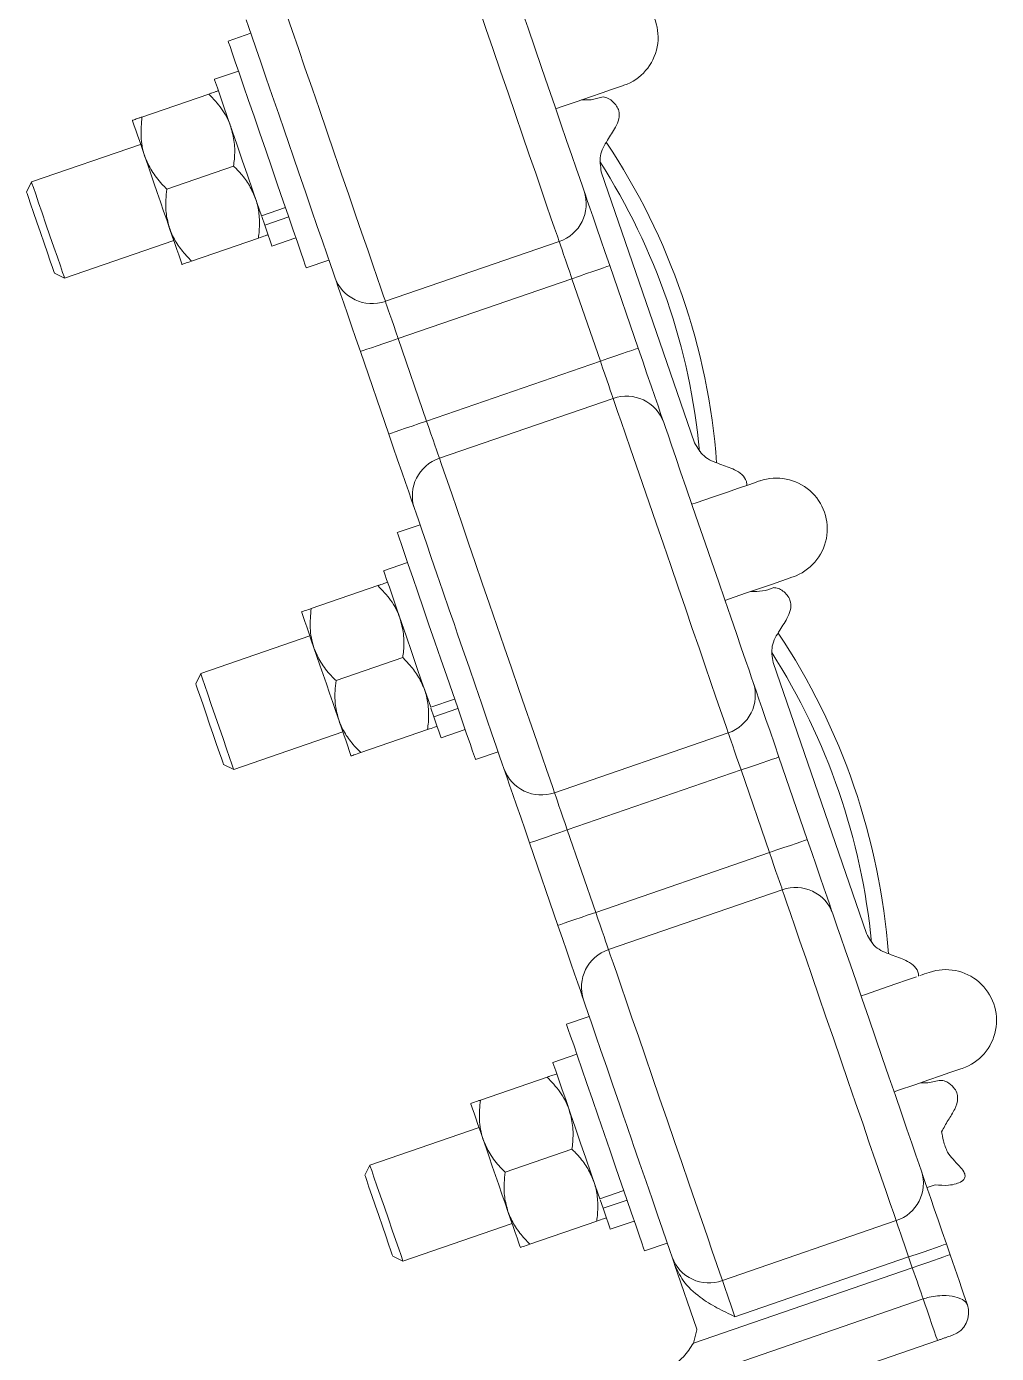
# Model space of a CAD drawing. Header units: millimetres. Extents: x 1587714 to 3094800, y -694377 to -413614.
# Drawn here: x 2056234.3 to 2056355.6, y -551094.4 to -550928.5 of the extents above; entities that cross this region are included whole.
import ezdxf

# ---------------------------------------------------------------- set-up
doc = ezdxf.new("R2010")
doc.units = ezdxf.units.MM
doc.layers.add('M0_EQUIPOS', color=7, linetype='Continuous')

# ---------------------------------------------------------------- blocks, each defined once
blk = doc.blocks.new('poste doble terminal TM1')
at = {"layer": 'M0_EQUIPOS', "linetype": 'Continuous', "lineweight": 15}
for p, q in [((-1125.35, 7816.25), (-1128.19, 7815.27)), ((-1126.9, 7811.52), (-1129.9, 7810.49)), ((-1130.61, 7808.65), (-1138.97, 7805.77)), ((-1139.14, 7802.35), (-1152.79, 7797.65)), ((-1127.51, 7799.64), (-1135.87, 7796.76)), ((-1069.85, 7765.05), (-1081.52, 7798.94)), ((-1152.79, 7797.65), (-1153.41, 7796.38)), ((-1124.03, 7793.42), (-1121.02, 7794.46)), ((-1123.99, 7793.32), (-1123.62, 7792.25)), ((-1123.62, 7792.25), (-1120.62, 7793.28)), ((-1148.66, 7785.64), (-1135, 7790.35)), ((-1124.41, 7790.64), (-1132.77, 7787.76)), ((-1122.72, 7789.62), (-1119.71, 7790.65)), ((-1086.79, 7790.21), (-1108.52, 7782.73)), ((-1118.42, 7786.91), (-1115.59, 7787.88)), ((-1149.93, 7786.26), (-1148.66, 7785.64)), ((-1080.46, 7787.19), (-1076.91, 7776.87)), ((-1085.19, 7785.56), (-1106.92, 7778.08)), ((-1081.63, 7775.25), (-1085.19, 7785.56)), ((-1106.92, 7778.08), (-1103.37, 7767.76)), ((-1108.1, 7766.13), (-1111.65, 7776.45)), ((-1081.63, 7775.25), (-1103.37, 7767.76)), ((-1080.03, 7770.6), (-1101.77, 7763.11)), ((-1104.19, 7754.79), (-1107.03, 7753.81)), ((-1105.74, 7750.07), (-1108.74, 7749.03)), ((-1109.45, 7747.19), (-1117.81, 7744.31)), ((-1117.97, 7740.9), (-1131.63, 7736.19)), ((-1106.35, 7738.18), (-1114.7, 7735.31)), ((-1048.36, 7703.68), (-1060.03, 7737.56)), ((-1131.63, 7736.19), (-1132.25, 7734.92)), ((-1102.86, 7731.97), (-1099.86, 7733)), ((-1102.83, 7731.86), (-1102.46, 7730.79)), ((-1102.46, 7730.79), (-1099.46, 7731.82)), ((-1127.5, 7724.18), (-1113.84, 7728.89)), ((-1103.25, 7729.18), (-1111.6, 7726.3)), ((-1101.55, 7728.16), (-1098.55, 7729.2)), ((-1065.63, 7728.77), (-1087.37, 7721.29)), ((-1097.26, 7725.45), (-1094.42, 7726.42)), ((-1128.77, 7724.8), (-1127.5, 7724.18)), ((-1059.3, 7725.75), (-1055.75, 7715.44)), ((-1064.03, 7724.13), (-1085.77, 7716.64)), ((-1060.48, 7713.81), (-1064.03, 7724.13)), ((-1085.77, 7716.64), (-1082.22, 7706.32)), ((-1086.94, 7704.7), (-1090.5, 7715.01)), ((-1060.48, 7713.81), (-1082.22, 7706.32)), ((-1058.88, 7709.16), (-1080.62, 7701.68)), ((-1083.03, 7693.33), (-1085.87, 7692.35)), ((-1084.58, 7688.61), (-1087.58, 7687.57)), ((-1088.29, 7685.73), (-1096.64, 7682.85)), ((-1096.81, 7679.44), (-1110.47, 7674.73)), ((-1085.19, 7676.73), (-1093.54, 7673.85)), ((-1110.47, 7674.73), (-1111.09, 7673.46)), ((-1039.77, 7672.27), (-1040.77, 7671.92)), ((-1081.7, 7670.51), (-1078.7, 7671.54)), ((-1081.66, 7670.4), (-1081.3, 7669.33)), ((-1081.3, 7669.33), (-1078.29, 7670.36)), ((-1106.34, 7662.73), (-1092.68, 7667.43)), ((-1082.08, 7667.72), (-1090.44, 7664.84)), ((-1080.39, 7666.7), (-1077.39, 7667.74)), ((-1044.63, 7667.79), (-1066.37, 7660.3)), ((-1076.1, 7663.99), (-1073.26, 7664.97)), ((-1107.61, 7663.35), (-1106.34, 7662.73)), ((-1038.34, 7664.87), (-1037.88, 7663.53)), ((-1069.56, 7654.22), (-1072.35, 7662.32)), ((-1042.61, 7661.9), (-1069.98, 7652.48)), ((-1043.07, 7663.24), (-1064.8, 7655.76)), ((-1042.61, 7661.9), (-1043.07, 7663.24)), ((-1074.3, 7646.61), (-1041.26, 7657.99)), ((-1069.57, 7654.12), (-1069.98, 7652.48)), ((-1069.57, 7654.12), (-1069.56, 7654.22)), ((-1039.47, 7652.8), (-1072.55, 7641.41))]:
    blk.add_line(p, q, dxfattribs=at)
at = {"layer": 'M0_EQUIPOS', "linetype": 'Continuous', "lineweight": 15, "flags": 128}
for points in [[(-1086.79, 7790.21), (-1087.01, 7790.88), (-1087.36, 7791.87), (-1087.81, 7793.17), (-1088.36, 7794.77), (-1089, 7796.64), (-1089.72, 7798.74), (-1090.52, 7801.04), (-1091.37, 7803.51), (-1092.26, 7806.1), (-1093.18, 7808.78), (-1094.11, 7811.49), (-1095.04, 7814.2), (-1095.96, 7816.85), (-1096.84, 7819.41), (-1097.68, 7821.84), (-1098.45, 7824.09), (-1099.16, 7826.14), (-1099.77, 7827.93), (-1100.3, 7829.46), (-1100.72, 7830.68), (-1101.03, 7831.58)], [(-1094.74, 7828.66), (-1094.45, 7827.82), (-1094.04, 7826.64), (-1093.53, 7825.15), (-1092.92, 7823.39), (-1092.23, 7821.39), (-1091.48, 7819.2), (-1090.68, 7816.87), (-1089.84, 7814.44), (-1088.99, 7811.98), (-1088.15, 7809.54), (-1087.34, 7807.16), (-1086.56, 7804.91), (-1085.85, 7802.84), (-1085.21, 7800.98), (-1084.66, 7799.39), (-1084.21, 7798.09), (-1083.88, 7797.12), (-1083.66, 7796.49)], [(-1122.77, 7824.1), (-1122.46, 7823.2), (-1122.04, 7821.97), (-1121.51, 7820.45), (-1120.89, 7818.65), (-1120.19, 7816.61), (-1119.41, 7814.36), (-1118.58, 7811.93), (-1117.7, 7809.37), (-1116.78, 7806.71), (-1115.85, 7804.01), (-1114.92, 7801.29), (-1114, 7798.62), (-1113.1, 7796.03), (-1112.25, 7793.56), (-1111.46, 7791.26), (-1110.74, 7789.15), (-1110.09, 7787.29), (-1109.54, 7785.69), (-1109.09, 7784.38), (-1108.75, 7783.39), (-1108.52, 7782.73)], [(-1121.15, 7804.03), (-1121.87, 7806.13), (-1122.67, 7808.46), (-1123.43, 7810.65), (-1124.11, 7812.65), (-1124.72, 7814.41), (-1125.23, 7815.9), (-1125.64, 7817.08), (-1125.93, 7817.92)], [(-1124.23, 7803.76), (-1124.95, 7805.86), (-1125.63, 7807.84), (-1126.26, 7809.67), (-1126.82, 7811.29), (-1127.3, 7812.67), (-1127.68, 7813.79), (-1127.96, 7814.6), (-1128.13, 7815.1), (-1128.19, 7815.27), (-1128.19, 7815.27)], [(-1124.03, 7793.42), (-1124.56, 7794.98), (-1125.15, 7796.69), (-1125.78, 7798.52), (-1126.42, 7800.39), (-1127.07, 7802.25), (-1127.68, 7804.05), (-1128.26, 7805.71), (-1128.77, 7807.19), (-1129.2, 7808.44), (-1129.53, 7809.42), (-1129.76, 7810.09), (-1129.88, 7810.44), (-1129.9, 7810.49)], [(-1087.21, 7806.8), (-1086.65, 7806.99), (-1084.64, 7807.69), (-1082.87, 7808.3), (-1081.4, 7808.8), (-1080.23, 7809.21), (-1079.38, 7809.5), (-1078.86, 7809.68), (-1078.69, 7809.74)], [(-1081.3, 7808.3), (-1082.78, 7807.92), (-1084, 7807.91)], [(-1140.17, 7805.36), (-1140.14, 7805.28), (-1140.06, 7805.05), (-1139.93, 7804.67), (-1139.75, 7804.15), (-1139.53, 7803.5), (-1139.26, 7802.72), (-1138.96, 7801.83), (-1138.62, 7800.85)], [(-1118.42, 7786.91), (-1118.44, 7786.95), (-1118.55, 7787.27), (-1118.77, 7787.92), (-1119.1, 7788.88), (-1119.53, 7790.13), (-1120.05, 7791.63), (-1120.64, 7793.36), (-1121.3, 7795.26), (-1122, 7797.31), (-1122.74, 7799.44), (-1123.48, 7801.61), (-1124.23, 7803.76)], [(-1120.01, 7800.74), (-1120.65, 7802.58), (-1121.15, 7804.03)], [(-1138.62, 7800.85), (-1138.25, 7799.8), (-1137.87, 7798.68), (-1137.47, 7797.53), (-1137.07, 7796.35), (-1136.66, 7795.18), (-1136.27, 7794.02), (-1135.88, 7792.9), (-1135.52, 7791.85)], [(-1114.85, 7785.75), (-1115.07, 7786.37), (-1115.4, 7787.35), (-1115.85, 7788.65), (-1116.4, 7790.24), (-1117.04, 7792.1), (-1117.75, 7794.17), (-1118.53, 7796.42), (-1119.34, 7798.8), (-1120.01, 7800.74)], [(-1149.93, 7786.26), (-1149.99, 7786.44), (-1150.16, 7786.94), (-1150.44, 7787.75), (-1150.8, 7788.79), (-1151.22, 7790.01), (-1151.67, 7791.32), (-1152.12, 7792.63), (-1152.54, 7793.85), (-1152.9, 7794.9), (-1153.18, 7795.7), (-1153.35, 7796.21), (-1153.41, 7796.38), (-1153.41, 7796.38)], [(-1152.79, 7797.65), (-1152.73, 7797.48), (-1152.56, 7796.96), (-1152.27, 7796.14), (-1151.9, 7795.06), (-1151.46, 7793.78), (-1150.98, 7792.37), (-1150.48, 7790.92), (-1149.99, 7789.52), (-1149.55, 7788.24), (-1149.18, 7787.15), (-1148.9, 7786.33), (-1148.72, 7785.82), (-1148.66, 7785.64), (-1148.66, 7785.64)], [(-1083.66, 7796.49), (-1083.51, 7796.05), (-1083.27, 7795.35), (-1082.94, 7794.4), (-1082.54, 7793.24), (-1082.08, 7791.89), (-1081.57, 7790.41), (-1081.02, 7788.82), (-1080.46, 7787.19)], [(-1135.52, 7791.85), (-1135.18, 7790.87), (-1134.87, 7789.98), (-1134.61, 7789.21), (-1134.38, 7788.55), (-1134.2, 7788.03), (-1134.07, 7787.65), (-1133.99, 7787.42), (-1133.97, 7787.34)], [(-1122.72, 7789.62), (-1122.72, 7789.62), (-1122.78, 7789.8), (-1122.95, 7790.31), (-1123.24, 7791.13), (-1123.62, 7792.25)], [(-1085.19, 7785.56), (-1085.47, 7786.38), (-1085.74, 7787.17), (-1086, 7787.91), (-1086.23, 7788.59), (-1086.43, 7789.17), (-1086.59, 7789.64), (-1086.71, 7789.99), (-1086.79, 7790.21)], [(-1080.46, 7787.19), (-1080.55, 7787.16), (-1080.82, 7787.07), (-1081.26, 7786.92), (-1081.84, 7786.72), (-1082.56, 7786.47), (-1083.38, 7786.19), (-1084.26, 7785.88), (-1085.19, 7785.56)], [(-1111.65, 7776.45), (-1112.21, 7778.08), (-1112.76, 7779.67), (-1113.27, 7781.15), (-1113.73, 7782.5), (-1114.13, 7783.66), (-1114.46, 7784.61), (-1114.7, 7785.31), (-1114.85, 7785.75)], [(-1108.52, 7782.73), (-1108.45, 7782.51), (-1108.33, 7782.16), (-1108.16, 7781.68), (-1107.96, 7781.1), (-1107.73, 7780.43), (-1107.48, 7779.69), (-1107.2, 7778.9), (-1106.92, 7778.08)], [(-1111.65, 7776.45), (-1111.56, 7776.48), (-1111.29, 7776.58), (-1110.85, 7776.73), (-1110.27, 7776.93), (-1109.55, 7777.18), (-1108.73, 7777.46), (-1107.85, 7777.76), (-1106.92, 7778.08)], [(-1076.91, 7776.87), (-1077, 7776.84), (-1077.27, 7776.75), (-1077.7, 7776.6), (-1078.29, 7776.4), (-1079.01, 7776.15), (-1079.82, 7775.87), (-1080.71, 7775.56), (-1081.63, 7775.25)], [(-1076.91, 7776.87), (-1076.34, 7775.24), (-1075.8, 7773.66), (-1075.29, 7772.17), (-1074.82, 7770.83), (-1074.42, 7769.66), (-1074.1, 7768.72), (-1073.86, 7768.01), (-1073.71, 7767.58)], [(-1080.03, 7770.6), (-1080.11, 7770.82), (-1080.23, 7771.17), (-1080.39, 7771.64), (-1080.59, 7772.22), (-1080.82, 7772.9), (-1081.08, 7773.64), (-1081.35, 7774.43), (-1081.63, 7775.25)], [(-1065.63, 7728.77), (-1065.86, 7729.43), (-1066.19, 7730.4), (-1066.63, 7731.68), (-1067.17, 7733.25), (-1067.8, 7735.08), (-1068.51, 7737.14), (-1069.29, 7739.4), (-1070.13, 7741.83), (-1071, 7744.38), (-1071.91, 7747.01), (-1072.83, 7749.69), (-1073.75, 7752.36), (-1074.66, 7755), (-1075.54, 7757.55), (-1076.37, 7759.97), (-1077.15, 7762.23), (-1077.86, 7764.29), (-1078.49, 7766.12), (-1079.03, 7767.69), (-1079.47, 7768.97), (-1079.81, 7769.95), (-1080.03, 7770.6)], [(-1108.1, 7766.13), (-1108.01, 7766.17), (-1107.74, 7766.26), (-1107.3, 7766.41), (-1106.71, 7766.61), (-1106, 7766.86), (-1105.18, 7767.14), (-1104.29, 7767.44), (-1103.37, 7767.76)], [(-1103.37, 7767.76), (-1103.09, 7766.95), (-1102.82, 7766.16), (-1102.56, 7765.41), (-1102.33, 7764.74), (-1102.13, 7764.16), (-1101.97, 7763.68), (-1101.84, 7763.33), (-1101.77, 7763.11)], [(-1073.71, 7767.58), (-1073.49, 7766.97), (-1073.17, 7766.02), (-1072.74, 7764.76), (-1072.2, 7763.22), (-1071.59, 7761.42), (-1070.89, 7759.41), (-1070.14, 7757.22), (-1069.34, 7754.91), (-1068.52, 7752.52), (-1067.69, 7750.11), (-1066.87, 7747.72), (-1066.07, 7745.41), (-1065.32, 7743.22), (-1064.62, 7741.21), (-1064.01, 7739.41), (-1063.47, 7737.86), (-1063.04, 7736.61), (-1062.72, 7735.66), (-1062.51, 7735.05)], [(-1104.9, 7756.84), (-1105.05, 7757.27), (-1105.29, 7757.98), (-1105.61, 7758.92), (-1106.02, 7760.09), (-1106.48, 7761.43), (-1106.99, 7762.92), (-1107.54, 7764.5), (-1108.1, 7766.13)], [(-1101.77, 7763.11), (-1101.54, 7762.46), (-1101.21, 7761.49), (-1100.77, 7760.21), (-1100.23, 7758.64), (-1099.6, 7756.81), (-1098.89, 7754.75), (-1098.11, 7752.49), (-1097.28, 7750.06), (-1096.4, 7747.51), (-1095.49, 7744.88), (-1094.57, 7742.2), (-1093.65, 7739.53), (-1092.74, 7736.89), (-1091.86, 7734.34), (-1091.03, 7731.92), (-1090.25, 7729.66), (-1089.54, 7727.6), (-1088.91, 7725.77), (-1088.37, 7724.2), (-1087.93, 7722.92), (-1087.59, 7721.94), (-1087.37, 7721.29)], [(-1061.66, 7760.29), (-1061.84, 7760.23), (-1062.35, 7760.05), (-1063.2, 7759.76), (-1064.37, 7759.35), (-1065.85, 7758.84), (-1067.61, 7758.24), (-1069.63, 7757.54), (-1070.18, 7757.35)], [(-1099.93, 7742.43), (-1100.53, 7744.17), (-1101.33, 7746.48), (-1102.08, 7748.67), (-1102.78, 7750.68), (-1103.4, 7752.48), (-1103.93, 7754.02), (-1104.36, 7755.28), (-1104.69, 7756.23), (-1104.9, 7756.84)], [(-1103.07, 7742.3), (-1103.79, 7744.4), (-1104.47, 7746.38), (-1105.1, 7748.21), (-1105.66, 7749.83), (-1106.13, 7751.22), (-1106.52, 7752.33), (-1106.8, 7753.14), (-1106.97, 7753.64), (-1107.03, 7753.81), (-1107.03, 7753.81)], [(-1102.86, 7731.97), (-1103.4, 7733.52), (-1103.99, 7735.23), (-1104.62, 7737.06), (-1105.26, 7738.93), (-1105.9, 7740.8), (-1106.52, 7742.59), (-1107.09, 7744.25), (-1107.6, 7745.73), (-1108.03, 7746.98), (-1108.37, 7747.96), (-1108.6, 7748.63), (-1108.72, 7748.98), (-1108.74, 7749.03)], [(-1066.05, 7745.34), (-1065.49, 7745.54), (-1063.47, 7746.23), (-1061.71, 7746.84), (-1060.24, 7747.34), (-1059.06, 7747.75), (-1058.22, 7748.04), (-1057.7, 7748.22), (-1057.53, 7748.28)], [(-1119.01, 7743.9), (-1118.98, 7743.82), (-1118.9, 7743.59), (-1118.77, 7743.21), (-1118.59, 7742.69), (-1118.37, 7742.04), (-1118.1, 7741.26), (-1117.79, 7740.38), (-1117.46, 7739.39)], [(-1097.26, 7725.45), (-1097.27, 7725.49), (-1097.39, 7725.81), (-1097.61, 7726.47), (-1097.94, 7727.43), (-1098.37, 7728.67), (-1098.89, 7730.17), (-1099.48, 7731.9), (-1100.14, 7733.8), (-1100.84, 7735.85), (-1101.58, 7737.98), (-1102.32, 7740.15), (-1103.07, 7742.3)], [(-1098.82, 7739.18), (-1099.49, 7741.12), (-1099.93, 7742.43)], [(-1117.46, 7739.39), (-1117.09, 7738.34), (-1116.71, 7737.22), (-1116.31, 7736.07), (-1115.91, 7734.89), (-1115.5, 7733.72), (-1115.1, 7732.56), (-1114.72, 7731.45), (-1114.36, 7730.39)], [(-1093.7, 7724.31), (-1093.91, 7724.92), (-1094.23, 7725.87), (-1094.67, 7727.12), (-1095.2, 7728.67), (-1095.82, 7730.47), (-1096.51, 7732.48), (-1097.26, 7734.67), (-1098.06, 7736.98), (-1098.82, 7739.18)], [(-1128.77, 7724.8), (-1128.83, 7724.98), (-1129, 7725.48), (-1129.28, 7726.29), (-1129.64, 7727.33), (-1130.06, 7728.55), (-1130.51, 7729.86), (-1130.96, 7731.17), (-1131.38, 7732.39), (-1131.74, 7733.44), (-1132.02, 7734.24), (-1132.19, 7734.75), (-1132.25, 7734.92), (-1132.25, 7734.92)], [(-1131.63, 7736.19), (-1131.57, 7736.02), (-1131.4, 7735.51), (-1131.11, 7734.68), (-1130.74, 7733.6), (-1130.3, 7732.32), (-1129.81, 7730.91), (-1129.32, 7729.47), (-1128.83, 7728.06), (-1128.39, 7726.78), (-1128.02, 7725.7), (-1127.73, 7724.87), (-1127.56, 7724.36), (-1127.5, 7724.18), (-1127.5, 7724.18)], [(-1062.51, 7735.05), (-1062.35, 7734.61), (-1062.11, 7733.91), (-1061.79, 7732.97), (-1061.39, 7731.8), (-1060.92, 7730.46), (-1060.41, 7728.97), (-1059.87, 7727.39), (-1059.3, 7725.75)], [(-1114.36, 7730.39), (-1114.02, 7729.41), (-1113.71, 7728.52), (-1113.45, 7727.75), (-1113.22, 7727.09), (-1113.04, 7726.57), (-1112.91, 7726.19), (-1112.83, 7725.96), (-1112.8, 7725.89)], [(-1101.55, 7728.16), (-1101.55, 7728.16), (-1101.61, 7728.34), (-1101.79, 7728.85), (-1102.07, 7729.67), (-1102.46, 7730.79)], [(-1064.03, 7724.13), (-1064.31, 7724.94), (-1064.59, 7725.73), (-1064.84, 7726.48), (-1065.07, 7727.15), (-1065.27, 7727.73), (-1065.44, 7728.2), (-1065.56, 7728.56), (-1065.63, 7728.77)], [(-1059.3, 7725.75), (-1059.4, 7725.72), (-1059.66, 7725.63), (-1060.1, 7725.48), (-1060.69, 7725.28), (-1061.41, 7725.03), (-1062.22, 7724.75), (-1063.11, 7724.44), (-1064.03, 7724.13)], [(-1090.5, 7715.01), (-1091.06, 7716.65), (-1091.6, 7718.23), (-1092.11, 7719.72), (-1092.58, 7721.06), (-1092.98, 7722.22), (-1093.3, 7723.17), (-1093.55, 7723.87), (-1093.7, 7724.31)], [(-1087.37, 7721.29), (-1087.29, 7721.07), (-1087.17, 7720.72), (-1087.01, 7720.25), (-1086.81, 7719.67), (-1086.58, 7718.99), (-1086.32, 7718.25), (-1086.05, 7717.46), (-1085.77, 7716.64)], [(-1090.5, 7715.01), (-1090.4, 7715.05), (-1090.14, 7715.14), (-1089.7, 7715.29), (-1089.11, 7715.49), (-1088.39, 7715.74), (-1087.58, 7716.02), (-1086.69, 7716.32), (-1085.77, 7716.64)], [(-1055.75, 7715.44), (-1055.84, 7715.41), (-1056.11, 7715.31), (-1056.55, 7715.16), (-1057.14, 7714.96), (-1057.85, 7714.71), (-1058.67, 7714.43), (-1059.56, 7714.13), (-1060.48, 7713.81)], [(-1055.75, 7715.44), (-1055.19, 7713.8), (-1054.64, 7712.22), (-1054.13, 7710.74), (-1053.67, 7709.39), (-1053.27, 7708.23), (-1052.94, 7707.28), (-1052.7, 7706.58), (-1052.55, 7706.14)], [(-1058.88, 7709.16), (-1058.95, 7709.38), (-1059.07, 7709.73), (-1059.24, 7710.2), (-1059.44, 7710.79), (-1059.67, 7711.46), (-1059.93, 7712.2), (-1060.2, 7712.99), (-1060.48, 7713.81)], [(-1044.63, 7667.79), (-1044.94, 7668.69), (-1045.37, 7669.92), (-1045.89, 7671.44), (-1046.51, 7673.24), (-1047.21, 7675.28), (-1047.99, 7677.53), (-1048.82, 7679.96), (-1049.71, 7682.52), (-1050.62, 7685.18), (-1051.55, 7687.88), (-1052.49, 7690.6), (-1053.41, 7693.27), (-1054.3, 7695.86), (-1055.15, 7698.33), (-1055.94, 7700.63), (-1056.67, 7702.73), (-1057.31, 7704.6), (-1057.86, 7706.2), (-1058.31, 7707.5), (-1058.65, 7708.5), (-1058.88, 7709.16)], [(-1086.94, 7704.7), (-1086.85, 7704.73), (-1086.58, 7704.82), (-1086.15, 7704.97), (-1085.56, 7705.17), (-1084.84, 7705.42), (-1084.02, 7705.7), (-1083.14, 7706.01), (-1082.22, 7706.32)], [(-1082.22, 7706.32), (-1081.93, 7705.51), (-1081.66, 7704.72), (-1081.41, 7703.97), (-1081.17, 7703.3), (-1080.97, 7702.72), (-1080.81, 7702.25), (-1080.69, 7701.89), (-1080.62, 7701.68)], [(-1052.55, 7706.14), (-1052.33, 7705.51), (-1052, 7704.54), (-1051.55, 7703.24), (-1051, 7701.65), (-1050.36, 7699.79), (-1049.65, 7697.72), (-1048.88, 7695.47), (-1048.06, 7693.09), (-1047.22, 7690.65), (-1046.37, 7688.19), (-1045.53, 7685.76), (-1044.73, 7683.43), (-1043.98, 7681.24), (-1043.29, 7679.24), (-1042.68, 7677.48), (-1042.17, 7675.99), (-1041.76, 7674.81), (-1041.47, 7673.96)], [(-1083.74, 7695.4), (-1083.89, 7695.84), (-1084.13, 7696.54), (-1084.46, 7697.49), (-1084.86, 7698.65), (-1085.32, 7699.99), (-1085.84, 7701.48), (-1086.38, 7703.06), (-1086.94, 7704.7)], [(-1080.62, 7701.68), (-1080.39, 7701.01), (-1080.04, 7700.02), (-1079.59, 7698.71), (-1079.04, 7697.11), (-1078.4, 7695.25), (-1077.68, 7693.15), (-1076.88, 7690.84), (-1076.04, 7688.38), (-1075.14, 7685.79), (-1074.22, 7683.11), (-1073.29, 7680.4), (-1072.36, 7677.69), (-1071.44, 7675.04), (-1070.56, 7672.47), (-1069.72, 7670.05), (-1068.95, 7667.79), (-1068.25, 7665.75), (-1067.63, 7663.96), (-1067.1, 7662.43), (-1066.68, 7661.21), (-1066.37, 7660.3)], [(-1042.09, 7698.28), (-1043.21, 7697.89), (-1044.69, 7697.39), (-1046.45, 7696.78), (-1048.46, 7696.08), (-1049.02, 7695.89)], [(-1078.73, 7680.83), (-1079.25, 7682.35), (-1080.07, 7684.73), (-1080.84, 7686.98), (-1081.56, 7689.05), (-1082.19, 7690.91), (-1082.74, 7692.5), (-1083.19, 7693.8), (-1083.53, 7694.77), (-1083.74, 7695.4)], [(-1081.9, 7680.85), (-1082.62, 7682.94), (-1083.31, 7684.92), (-1083.94, 7686.75), (-1084.49, 7688.37), (-1084.97, 7689.76), (-1085.35, 7690.87), (-1085.64, 7691.69), (-1085.81, 7692.18), (-1085.87, 7692.35), (-1085.87, 7692.35)], [(-1081.7, 7670.51), (-1082.24, 7672.06), (-1082.83, 7673.77), (-1083.45, 7675.6), (-1084.1, 7677.47), (-1084.74, 7679.34), (-1085.36, 7681.13), (-1085.93, 7682.79), (-1086.44, 7684.27), (-1086.87, 7685.52), (-1087.21, 7686.5), (-1087.44, 7687.17), (-1087.56, 7687.52), (-1087.58, 7687.57)], [(-1044.89, 7683.88), (-1044.33, 7684.08), (-1042.31, 7684.77), (-1040.55, 7685.38), (-1039.07, 7685.89), (-1037.9, 7686.29), (-1037.05, 7686.58), (-1036.54, 7686.76), (-1036.37, 7686.82)], [(-1039.27, 7685.32), (-1040.66, 7685.03), (-1041.58, 7685.02)], [(-1097.84, 7682.44), (-1097.82, 7682.36), (-1097.74, 7682.13), (-1097.61, 7681.75), (-1097.43, 7681.23), (-1097.2, 7680.58), (-1096.94, 7679.8), (-1096.63, 7678.92), (-1096.29, 7677.94)], [(-1076.1, 7663.99), (-1076.11, 7664.03), (-1076.23, 7664.36), (-1076.45, 7665.01), (-1076.78, 7665.97), (-1077.21, 7667.21), (-1077.73, 7668.72), (-1078.32, 7670.44), (-1078.98, 7672.35), (-1079.68, 7674.39), (-1080.41, 7676.52), (-1081.16, 7678.69), (-1081.9, 7680.85)], [(-1077.62, 7677.61), (-1078.32, 7679.67), (-1078.73, 7680.83)], [(-1096.29, 7677.94), (-1095.93, 7676.88), (-1095.55, 7675.76), (-1095.15, 7674.61), (-1094.74, 7673.43), (-1094.34, 7672.26), (-1093.94, 7671.1), (-1093.56, 7669.99), (-1093.19, 7668.93)], [(-1072.66, 7663.22), (-1072.95, 7664.07), (-1073.36, 7665.25), (-1073.87, 7666.74), (-1074.48, 7668.5), (-1075.17, 7670.5), (-1075.92, 7672.69), (-1076.73, 7675.02), (-1077.56, 7677.45), (-1077.62, 7677.61)], [(-1107.61, 7663.35), (-1107.67, 7663.52), (-1107.84, 7664.02), (-1108.12, 7664.83), (-1108.48, 7665.88), (-1108.9, 7667.1), (-1109.35, 7668.41), (-1109.8, 7669.71), (-1110.22, 7670.93), (-1110.58, 7671.98), (-1110.86, 7672.79), (-1111.03, 7673.29), (-1111.09, 7673.46), (-1111.09, 7673.46)], [(-1110.47, 7674.73), (-1110.41, 7674.56), (-1110.23, 7674.05), (-1109.95, 7673.22), (-1109.58, 7672.14), (-1109.14, 7670.86), (-1108.65, 7669.45), (-1108.15, 7668.01), (-1107.67, 7666.6), (-1107.23, 7665.32), (-1106.86, 7664.24), (-1106.57, 7663.41), (-1106.4, 7662.9), (-1106.34, 7662.73), (-1106.34, 7662.73)], [(-1041.47, 7673.96), (-1041.29, 7673.43), (-1041.03, 7672.67), (-1040.7, 7671.71), (-1040.3, 7670.57), (-1039.86, 7669.28), (-1039.37, 7667.88), (-1038.86, 7666.39), (-1038.34, 7664.87)], [(-1093.19, 7668.93), (-1092.86, 7667.95), (-1092.55, 7667.07), (-1092.28, 7666.29), (-1092.06, 7665.63), (-1091.88, 7665.11), (-1091.75, 7664.73), (-1091.67, 7664.5), (-1091.64, 7664.43)], [(-1080.39, 7666.7), (-1080.39, 7666.7), (-1080.45, 7666.88), (-1080.63, 7667.39), (-1080.91, 7668.21), (-1081.3, 7669.33)], [(-1043.07, 7663.24), (-1043.33, 7664), (-1043.58, 7664.74), (-1043.83, 7665.45), (-1044.05, 7666.09), (-1044.24, 7666.66), (-1044.41, 7667.14), (-1044.54, 7667.52), (-1044.63, 7667.79)], [(-1038.34, 7664.87), (-1038.43, 7664.84), (-1038.7, 7664.75), (-1039.14, 7664.59), (-1039.72, 7664.39), (-1040.44, 7664.15), (-1041.26, 7663.86), (-1042.14, 7663.56), (-1043.07, 7663.24)], [(-1037.88, 7663.53), (-1037.97, 7663.5), (-1038.24, 7663.41), (-1038.67, 7663.25), (-1039.26, 7663.05), (-1039.98, 7662.81), (-1040.8, 7662.52), (-1041.68, 7662.22), (-1042.61, 7661.9)], [(-1037.88, 7663.53), (-1037.58, 7662.67), (-1037.29, 7661.83), (-1037.01, 7660.99), (-1036.73, 7660.18), (-1036.46, 7659.4), (-1036.2, 7658.65), (-1035.95, 7657.93), (-1035.72, 7657.27)], [(-1072.35, 7662.32), (-1072.4, 7662.46), (-1072.45, 7662.59), (-1072.49, 7662.72), (-1072.53, 7662.84), (-1072.57, 7662.95), (-1072.6, 7663.05), (-1072.63, 7663.14), (-1072.66, 7663.22)], [(-1041.26, 7657.99), (-1041.38, 7658.34), (-1041.52, 7658.74), (-1041.67, 7659.2), (-1041.84, 7659.69), (-1042.02, 7660.21), (-1042.21, 7660.76), (-1042.41, 7661.33), (-1042.61, 7661.9)], [(-1066.37, 7660.3), (-1066.28, 7660.04), (-1066.15, 7659.66), (-1065.98, 7659.18), (-1065.78, 7658.61), (-1065.56, 7657.96), (-1065.32, 7657.26), (-1065.07, 7656.52), (-1064.8, 7655.76)], [(-1041.26, 7657.99), (-1041.05, 7657.37), (-1040.77, 7656.58), (-1040.47, 7655.7), (-1040.16, 7654.81), (-1039.89, 7654), (-1039.66, 7653.36), (-1039.52, 7652.95), (-1039.47, 7652.8)]]:
    blk.add_lwpolyline(points, dxfattribs=at)
at = {"layer": 'M0_EQUIPOS', "linetype": 'Continuous', "lineweight": 15}
for centre, radius, start, end in [((-1080.76, 7815.74), 6.35, 289, 109), ((-1150.42, 7756.26), 83.57, 4.3044, 33.6956), ((-1150.42, 7756.26), 81.57, 5.4082, 32.5918), ((-1088.36, 7794.91), 4.96, 288.5331, 18.5075), ((-1110.18, 7787.4), 4.96, 199.4894, 289.4689), ((-1078.38, 7765.92), 4.96, 19.4835, 109.4756), ((-1100.19, 7758.41), 4.96, 108.5223, 198.5183), ((-1059.6, 7754.28), 6.35, 289, 109), ((-1062.3, 7752.19), 5.75, 265.0992, 293.5938), ((-1128.93, 7694.89), 83.57, 4.3044, 33.6956), ((-1128.93, 7694.89), 81.57, 5.4082, 32.5918), ((-1067.21, 7733.48), 4.96, 288.5314, 18.5093), ((-1089.02, 7725.97), 4.96, 199.4914, 289.4676), ((-1057.23, 7704.49), 4.96, 19.4819, 109.4772), ((-1079.04, 7696.97), 4.96, 108.5324, 198.5083), ((-1119.59, 7926.79), 241.29, 288.8383, 289.1334), ((-1038.43, 7692.82), 6.35, 289, 109), ((-1046.14, 7672.46), 4.91, 287.9124, 17.8727), ((-1068.05, 7664.91), 4.91, 200.1373, 290.0825), ((-1038.56, 7656.29), 3, 289, 19)]:
    blk.add_arc(centre, radius, start, end, dxfattribs=at)
for points, knots in [([(-1129.41, 7809.06), (-1129.46, 7809.05), (-1129.55, 7809.01), (-1130.09, 7808.83), (-1130.49, 7808.69), (-1130.61, 7808.65)], [0, 0, 0, 0, 0.4062984, 0.827261, 1, 1, 1, 1]), ([(-1130.61, 7808.65), (-1130.05, 7808.06), (-1128.92, 7806.85), (-1128.14, 7805.38), (-1127.87, 7804.58), (-1127.86, 7804.56)], [0, 0, 0, 0, 0.484362, 0.986253, 1, 1, 1, 1]), ([(-1081.3, 7808.3), (-1081.08, 7808.25), (-1080.62, 7808.15), (-1080.04, 7807.71), (-1079.58, 7807.18), (-1079.25, 7806.45), (-1079.28, 7805.49), (-1079.84, 7804.25), (-1080.79, 7802.84), (-1081.84, 7801.01), (-1081.62, 7799.61), (-1081.52, 7798.94)], [0, 0, 0, 0, 0.0625643, 0.128981, 0.1944597, 0.2534837, 0.345517, 0.4461695, 0.6225515, 0.818414, 1, 1, 1, 1]), ([(-1140.17, 7805.36), (-1140.12, 7805.37), (-1140.03, 7805.41), (-1139.49, 7805.59), (-1139.09, 7805.73), (-1138.97, 7805.77)], [0, 0, 0, 0, 0.40631, 0.827279, 1, 1, 1, 1]), ([(-1138.97, 7805.77), (-1139.04, 7804.96), (-1139.19, 7803.32), (-1138.9, 7801.67), (-1138.63, 7800.88), (-1138.62, 7800.85)], [0, 0, 0, 0, 0.484397, 0.98642, 1, 1, 1, 1]), ([(-1127.86, 7804.56), (-1127.69, 7803.91), (-1127.34, 7802.6), (-1127.36, 7800.92), (-1127.48, 7799.93), (-1127.51, 7799.64)], [0, 0, 0, 0, 0.40623, 0.827289, 1, 1, 1, 1]), ([(-1138.62, 7800.85), (-1138.36, 7800.24), (-1137.82, 7798.99), (-1136.77, 7797.68), (-1136.07, 7796.97), (-1135.87, 7796.76)], [0, 0, 0, 0, 0.406357, 0.827264, 1, 1, 1, 1]), ([(-1127.51, 7799.64), (-1127.2, 7799.32), (-1126.47, 7798.57), (-1125.46, 7797.23), (-1124.99, 7796.12), (-1124.76, 7795.55)], [0, 0, 0, 0, 0.265524, 0.62808, 1, 1, 1, 1]), ([(-1135.87, 7796.76), (-1135.91, 7796.32), (-1136.03, 7795.27), (-1135.99, 7793.6), (-1135.68, 7792.44), (-1135.52, 7791.85)], [0, 0, 0, 0, 0.265487, 0.628071, 1, 1, 1, 1]), ([(-1124.76, 7795.55), (-1124.72, 7795.45), (-1124.5, 7794.77), (-1124.26, 7793.44), (-1124.26, 7791.89), (-1124.37, 7790.95), (-1124.41, 7790.64)], [0, 0, 0, 0, 0.066587, 0.43522, 0.814445, 1, 1, 1, 1]), ([(-1135.52, 7791.85), (-1135.48, 7791.75), (-1135.24, 7791.07), (-1134.61, 7789.88), (-1133.65, 7788.66), (-1132.98, 7787.98), (-1132.77, 7787.76)], [0, 0, 0, 0, 0.066512, 0.435316, 0.814605, 1, 1, 1, 1]), ([(-1124.41, 7790.64), (-1124.09, 7790.74), (-1123.45, 7790.97), (-1123.21, 7791.05), (-1123.21, 7791.05), (-1123.21, 7791.05)], [0, 0, 0, 0, 0.484336, 0.986324, 1, 1, 1, 1]), ([(-1132.77, 7787.76), (-1133.08, 7787.65), (-1133.72, 7787.43), (-1133.96, 7787.34), (-1133.97, 7787.34), (-1133.97, 7787.34)], [0, 0, 0, 0, 0.484336, 0.986324, 1, 1, 1, 1]), ([(-1063.3, 7759.72), (-1063.32, 7759.88), (-1063.36, 7760.39), (-1063.9, 7761.14), (-1065.1, 7761.84), (-1066.75, 7762.39), (-1068.79, 7763.17), (-1069.5, 7764.44), (-1069.85, 7765.05)], [0, 0, 0, 0, 0.053804, 0.170962, 0.296433, 0.519156, 0.769067, 1, 1, 1, 1]), ([(-1108.25, 7747.6), (-1108.29, 7747.59), (-1108.39, 7747.56), (-1108.92, 7747.37), (-1109.33, 7747.23), (-1109.45, 7747.19)], [0, 0, 0, 0, 0.406301, 0.827274, 1, 1, 1, 1]), ([(-1109.45, 7747.19), (-1108.89, 7746.6), (-1107.76, 7745.39), (-1106.98, 7743.92), (-1106.7, 7743.12), (-1106.7, 7743.1)], [0, 0, 0, 0, 0.484361, 0.986259, 1, 1, 1, 1]), ([(-1060, 7746.93), (-1059.79, 7746.91), (-1059.36, 7746.87), (-1058.76, 7746.51), (-1058.26, 7746.02), (-1057.82, 7745.3), (-1057.75, 7744.31), (-1058.27, 7743.02), (-1059.23, 7741.57), (-1060.36, 7739.7), (-1060.14, 7738.26), (-1060.03, 7737.56)], [0, 0, 0, 0, 0.056081, 0.115845, 0.183281, 0.24576, 0.339187, 0.439144, 0.616682, 0.815924, 1, 1, 1, 1]), ([(-1119.01, 7743.9), (-1118.96, 7743.91), (-1118.87, 7743.95), (-1118.33, 7744.13), (-1117.92, 7744.27), (-1117.81, 7744.31)], [0, 0, 0, 0, 0.406301, 0.827274, 1, 1, 1, 1]), ([(-1117.81, 7744.31), (-1117.88, 7743.5), (-1118.03, 7741.86), (-1117.73, 7740.22), (-1117.46, 7739.42), (-1117.46, 7739.39)], [0, 0, 0, 0, 0.484332, 0.986284, 1, 1, 1, 1]), ([(-1106.7, 7743.1), (-1106.53, 7742.45), (-1106.18, 7741.14), (-1106.2, 7739.46), (-1106.31, 7738.47), (-1106.35, 7738.18)], [0, 0, 0, 0, 0.406229, 0.827287, 1, 1, 1, 1]), ([(-1117.46, 7739.39), (-1117.19, 7738.78), (-1116.66, 7737.53), (-1115.61, 7736.22), (-1114.91, 7735.51), (-1114.7, 7735.31)], [0, 0, 0, 0, 0.406279, 0.827241, 1, 1, 1, 1]), ([(-1106.35, 7738.18), (-1106.04, 7737.86), (-1105.31, 7737.11), (-1104.3, 7735.77), (-1103.83, 7734.66), (-1103.6, 7734.09)], [0, 0, 0, 0, 0.265522, 0.628075, 1, 1, 1, 1]), ([(-1114.7, 7735.31), (-1114.75, 7734.86), (-1114.86, 7733.82), (-1114.83, 7732.14), (-1114.52, 7730.98), (-1114.36, 7730.39)], [0, 0, 0, 0, 0.265486, 0.628068, 1, 1, 1, 1]), ([(-1103.6, 7734.09), (-1103.56, 7733.99), (-1103.34, 7733.31), (-1103.1, 7731.99), (-1103.1, 7730.43), (-1103.21, 7729.49), (-1103.25, 7729.18)], [0, 0, 0, 0, 0.066582, 0.435364, 0.814592, 1, 1, 1, 1]), ([(-1114.36, 7730.39), (-1114.32, 7730.29), (-1114.08, 7729.61), (-1113.45, 7728.42), (-1112.49, 7727.2), (-1111.82, 7726.52), (-1111.6, 7726.3)], [0, 0, 0, 0, 0.066506, 0.435312, 0.814604, 1, 1, 1, 1]), ([(-1103.25, 7729.18), (-1102.93, 7729.29), (-1102.29, 7729.51), (-1102.05, 7729.59), (-1102.05, 7729.59), (-1102.05, 7729.59)], [0, 0, 0, 0, 0.484336, 0.986324, 1, 1, 1, 1]), ([(-1111.6, 7726.3), (-1111.92, 7726.19), (-1112.56, 7725.97), (-1112.8, 7725.89), (-1112.8, 7725.89), (-1112.8, 7725.89)], [0, 0, 0, 0, 0.484336, 0.986324, 1, 1, 1, 1]), ([(-1041.82, 7698.37), (-1041.84, 7698.55), (-1041.9, 7699.08), (-1042.49, 7699.82), (-1043.68, 7700.49), (-1045.32, 7701.03), (-1047.32, 7701.82), (-1048.03, 7703.07), (-1048.36, 7703.68)], [0, 0, 0, 0, 0.061533, 0.177432, 0.302734, 0.524084, 0.77127, 1, 1, 1, 1]), ([(-1087.09, 7686.14), (-1087.13, 7686.13), (-1087.22, 7686.1), (-1087.76, 7685.91), (-1088.17, 7685.77), (-1088.29, 7685.73)], [0, 0, 0, 0, 0.406301, 0.827281, 1, 1, 1, 1]), ([(-1088.29, 7685.73), (-1087.73, 7685.14), (-1086.6, 7683.93), (-1085.82, 7682.46), (-1085.54, 7681.66), (-1085.54, 7681.64)], [0, 0, 0, 0, 0.4843543, 0.9862588, 1, 1, 1, 1]), ([(-1039.27, 7685.32), (-1039.1, 7685.33), (-1038.76, 7685.34), (-1038.1, 7685.07), (-1037.48, 7684.55), (-1037.02, 7683.82), (-1036.86, 7682.86), (-1037.29, 7681.64), (-1038.15, 7680.34), (-1038.68, 7679.38), (-1038.95, 7678.9)], [0, 0, 0, 0, 0.060259, 0.123496, 0.255332, 0.347644, 0.430298, 0.60173, 0.798446, 1, 1, 1, 1]), ([(-1097.84, 7682.44), (-1097.8, 7682.46), (-1097.71, 7682.49), (-1097.17, 7682.67), (-1096.76, 7682.81), (-1096.64, 7682.85)], [0, 0, 0, 0, 0.4062984, 0.827261, 1, 1, 1, 1]), ([(-1096.64, 7682.85), (-1096.72, 7682.04), (-1096.87, 7680.4), (-1096.57, 7678.76), (-1096.3, 7677.96), (-1096.29, 7677.94)], [0, 0, 0, 0, 0.484332, 0.986284, 1, 1, 1, 1]), ([(-1085.54, 7681.64), (-1085.36, 7681), (-1085.01, 7679.68), (-1085.04, 7678), (-1085.15, 7677.01), (-1085.19, 7676.73)], [0, 0, 0, 0, 0.406374, 0.827286, 1, 1, 1, 1]), ([(-1038.22, 7676.33), (-1038.4, 7676.81), (-1038.73, 7677.64), (-1038.88, 7678.52), (-1038.95, 7678.9)], [0, 0, 0, 0, 0.567407, 1, 1, 1, 1]), ([(-1096.29, 7677.94), (-1096.03, 7677.32), (-1095.5, 7676.07), (-1094.44, 7674.76), (-1093.75, 7674.05), (-1093.54, 7673.85)], [0, 0, 0, 0, 0.40628, 0.827253, 1, 1, 1, 1]), ([(-1085.19, 7676.73), (-1084.88, 7676.41), (-1084.14, 7675.65), (-1083.14, 7674.31), (-1082.67, 7673.2), (-1082.43, 7672.63)], [0, 0, 0, 0, 0.265487, 0.627992, 1, 1, 1, 1]), ([(-1038.22, 7676.33), (-1037.99, 7676.04), (-1037.52, 7675.43), (-1036.77, 7674.68), (-1036.26, 7674.08), (-1036.05, 7673.65), (-1036, 7673.41), (-1036.02, 7673.2), (-1036.14, 7672.94), (-1036.51, 7672.62), (-1037.19, 7672.35), (-1038.32, 7672.14), (-1039.2, 7672.22), (-1039.77, 7672.27)], [0, 0, 0, 0, 0.140635, 0.288021, 0.399349, 0.434763, 0.465644, 0.49011, 0.514865, 0.571281, 0.668278, 0.787284, 1, 1, 1, 1]), ([(-1093.54, 7673.85), (-1093.59, 7673.4), (-1093.7, 7672.36), (-1093.67, 7670.69), (-1093.35, 7669.52), (-1093.19, 7668.93)], [0, 0, 0, 0, 0.265486, 0.628068, 1, 1, 1, 1]), ([(-1082.43, 7672.63), (-1082.4, 7672.53), (-1082.18, 7671.85), (-1081.94, 7670.53), (-1081.94, 7668.97), (-1082.05, 7668.03), (-1082.08, 7667.72)], [0, 0, 0, 0, 0.066453, 0.435286, 0.814566, 1, 1, 1, 1]), ([(-1093.19, 7668.93), (-1093.16, 7668.83), (-1092.92, 7668.16), (-1092.28, 7666.96), (-1091.33, 7665.74), (-1090.66, 7665.06), (-1090.44, 7664.84)], [0, 0, 0, 0, 0.066506, 0.435312, 0.814604, 1, 1, 1, 1]), ([(-1082.08, 7667.72), (-1081.77, 7667.83), (-1081.13, 7668.05), (-1080.89, 7668.13), (-1080.88, 7668.13), (-1080.88, 7668.13)], [0, 0, 0, 0, 0.484336, 0.986324, 1, 1, 1, 1]), ([(-1090.44, 7664.84), (-1090.76, 7664.73), (-1091.4, 7664.51), (-1091.64, 7664.43), (-1091.64, 7664.43), (-1091.64, 7664.43)], [0, 0, 0, 0, 0.484333, 0.9863234, 1, 1, 1, 1]), ([(-1064.8, 7655.76), (-1064.81, 7655.76), (-1065.55, 7656.15), (-1067.07, 7656.85), (-1069.32, 7658.25), (-1071.29, 7660.02), (-1072.03, 7661.62), (-1072.35, 7662.32)], [0, 0, 0, 0, 0.001404, 0.244715, 0.487379, 0.778479, 1, 1, 1, 1]), ([(-1041.26, 7657.99), (-1041.01, 7658.07), (-1040.41, 7658.25), (-1039.41, 7658.41), (-1038.16, 7658.44), (-1037.19, 7658.27), (-1036.32, 7657.95), (-1035.88, 7657.63), (-1035.76, 7657.34), (-1035.72, 7657.27)], [0, 0, 0, 0, 0.096784, 0.233876, 0.382143, 0.603237, 0.693767, 0.921767, 1, 1, 1, 1]), ([(-1037.58, 7653.46), (-1037.62, 7653.44), (-1037.71, 7653.41), (-1038.2, 7653.24), (-1038.74, 7653.06), (-1039.13, 7652.92), (-1039.37, 7652.84), (-1039.47, 7652.8)], [0, 0, 0, 0, 0.326479, 0.655911, 0.799207, 0.919624, 1, 1, 1, 1]), ([(-1069.98, 7652.48), (-1070.38, 7651.88), (-1071.27, 7650.53), (-1072.9, 7649.43), (-1073.9, 7648.34), (-1074.27, 7647.62), (-1074.35, 7647.03), (-1074.32, 7646.74), (-1074.3, 7646.61)], [0, 0, 0, 0, 0.26219, 0.59406, 0.720201, 0.820004, 0.919974, 1, 1, 1, 1])]:
    blk.add_open_spline(points, degree=3, knots=knots, dxfattribs=at)

msp = doc.modelspace()

# ---------------------------------------------------------------- block references
msp.add_blockref('poste doble terminal TM1', (2057387.7201, -558745.6049))

doc.saveas('drawing.dxf')
